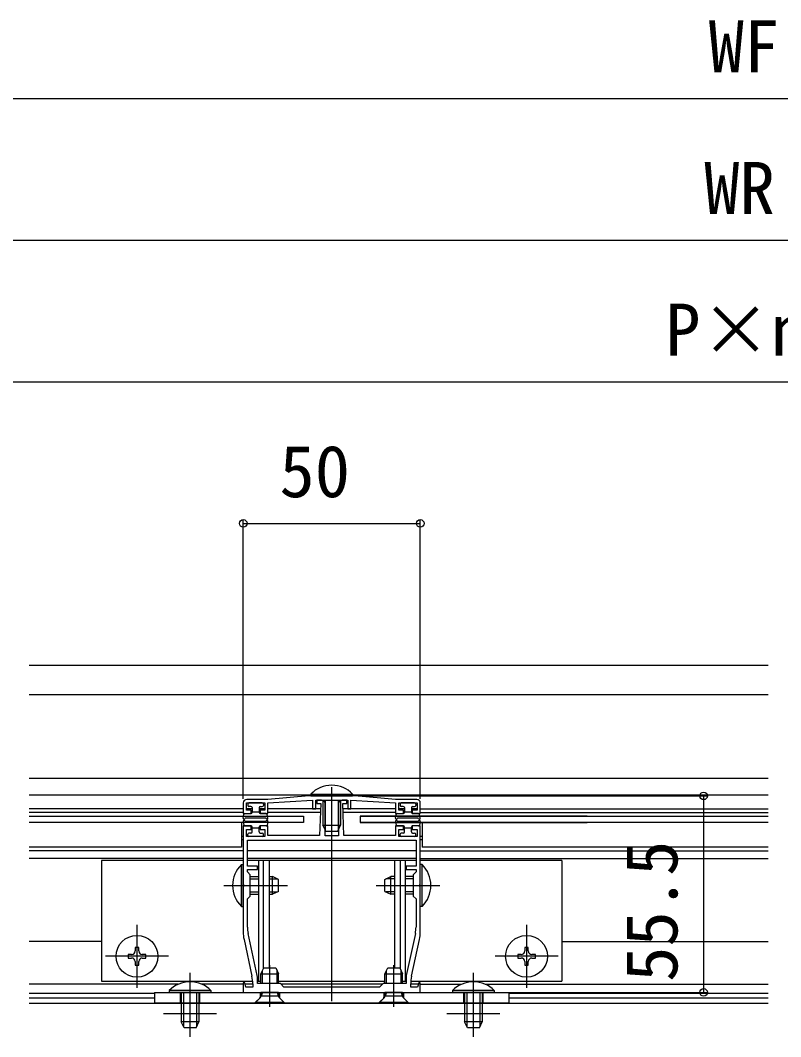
# Model space of a CAD drawing. Units: millimetres, scale not verified. Extents: x -875 to 875, y -1304 to 1296.
# Drawn here: x -375.4 to -160.7, y 645.9 to 932.9 of the extents above; entities that cross this region are included whole.
import ezdxf
from ezdxf.enums import TextEntityAlignment as Align

# ---------------------------------------------------------------- set-up
doc = ezdxf.new("R2010")
doc.units = ezdxf.units.MM
doc.header["$LTSCALE"] = 8
for name, color, linetype in [('0-2_YKK_11', 7, 'Continuous'), ('0-3_YKK_12', 2, 'Continuous'), ('0-4_YKK_13', 4, 'Continuous'), ('0-5_YKK_D', 6, 'Continuous')]:
    doc.layers.add(name, color=color, linetype=linetype)
doc.styles.add('ＭＳ ゴシック', font='')
doc.styles.get('ＭＳ ゴシック').set_extended_font_data('MS Gothic')

msp = doc.modelspace()

# ---------------------------------------------------------------- linework, layer by layer
at = {"layer": '0-2_YKK_11'}
for p, q in [((-308.545, 663.163), (-311.108, 675.03)), ((-263.892, 675.03), (-266.455, 663.163)), ((-312.275, 673.325), (-310.025, 662.912)), ((-264.975, 662.912), (-262.725, 673.325))]:
    msp.add_line(p, q, dxfattribs=at)
for points in [[(-312.5, 711.868), (-312.5, 708.868), (-310.25, 708.868), (-310.25, 709.868), (-311.6, 709.868), (-311.6, 711.868), (-306.4, 711.868), (-306.4, 709.868), (-307.75, 709.868), (-307.75, 708.868), (-305.5, 708.868), (-305.5, 711.868), (-292.9, 712.668), (-292.9, 710.168), (-292, 710.168), (-292, 712.668), (-283, 712.668), (-283, 710.168), (-282.1, 710.168), (-282.1, 712.668), (-269.5, 711.868), (-269.5, 708.868), (-267.25, 708.868), (-267.25, 709.868), (-268.6, 709.868), (-268.6, 711.868), (-263.4, 711.868), (-263.4, 709.868), (-264.75, 709.868), (-264.75, 708.868), (-262.5, 708.868), (-262.5, 711.868)], [(-290.4, 712.668), (-291.75, 712.668), (-291.75, 711.668), (-290.6, 711.668), (-290.95, 702.668), (-305.5, 702.668), (-305.5, 705.368), (-307.75, 705.368), (-307.75, 704.368), (-306.4, 704.368), (-306.4, 702.368), (-311.6, 702.368), (-311.6, 704.368), (-310.25, 704.368), (-310.25, 705.368), (-312.5, 705.368), (-312.5, 689.027), (-312.38, 688.843), (-312.38, 688.293), (-312.5, 688.11), (-312.5, 675.436)], [(-281, 713.868), (-294, 713.868), (-305.5, 712.868), (-311.5, 712.868)], [(-262.5, 675.436), (-262.5, 688.11), (-262.62, 688.293), (-262.62, 688.843), (-262.5, 689.027), (-262.5, 705.368), (-264.75, 705.368), (-264.75, 704.368), (-263.4, 704.368), (-263.4, 702.368), (-268.6, 702.368), (-268.6, 704.368), (-267.25, 704.368), (-267.25, 705.368), (-269.5, 705.368), (-269.5, 702.668), (-284.05, 702.668), (-284.4, 711.668), (-283.25, 711.668), (-283.25, 712.668), (-284.6, 712.668)], [(-263.5, 712.868), (-269.5, 712.868), (-281, 713.868)], [(-285.6, 711.668), (-285.6, 702.568), (-289.4, 702.568), (-289.4, 711.668)], [(-311.3, 701.368), (-263.7, 701.368), (-263.7, 693.968), (-266.5, 693.968), (-266.5, 693.068), (-263.7, 693.068), (-263.7, 692.368), (-264.5, 691.568), (-264.5, 685.568), (-263.7, 684.768), (-263.7, 676.825)], [(-311.3, 676.825), (-311.3, 684.768), (-310.5, 685.568), (-310.5, 691.568), (-311.3, 692.368), (-311.3, 693.068), (-308.5, 693.068), (-308.5, 693.968), (-311.3, 693.968), (-311.3, 701.368)], [(-312.5, 658.368), (-262.5, 658.368), (-262.5, 661.038), (-262.935, 661.095), (-263.263, 659.868), (-265.2, 659.868), (-265.2, 660.801)], [(-309.8, 660.801), (-309.8, 659.868), (-311.737, 659.868), (-312.065, 661.095), (-312.5, 661.038), (-312.5, 658.368)], [(-266.5, 662.741), (-266.5, 660.868), (-273, 660.868), (-274, 659.868), (-301, 659.868), (-302, 660.868), (-308.5, 660.868), (-308.5, 662.741)]]:
    msp.add_lwpolyline(points, dxfattribs=at)
for centre, radius, start, end in [((-311.5, 711.868), 1, 90.00001, 179.99999), ((-290.4, 711.668), 1, 0.00001, 89.99999), ((-284.6, 711.668), 1, 90.00001, 179.99999), ((-263.5, 711.868), 1, 0.00001, 89.99999), ((-302.5, 675.436), 10, 180, 192.18864), ((-302.8, 676.825), 8.5, 180, 192.18865), ((-272.2, 676.825), 8.5, 347.81135, 360), ((-272.5, 675.436), 10, 347.81136, 0), ((-310.5, 662.741), 2, 359.99995, 12.1886), ((-264.5, 662.741), 2, 167.8114, 180.00005), ((-319.8, 660.801), 10, 360, 12.18864), ((-255.2, 660.801), 10, 167.81136, 180)]:
    msp.add_arc(centre, radius, start, end, dxfattribs=at)
at = {"layer": '0-3_YKK_12'}
for p, q in [((-372.93, 750.8), (-164.295, 750.8)), ((-372.93, 742.457), (-164.295, 742.457)), ((-372.93, 718.868), (-164.295, 718.868)), ((-287.5, 655.868), (-287.5, 716.368)), ((-372.93, 714.168), (-293.4, 714.168)), ((-281.6, 714.168), (-164.295, 714.168)), ((-312.5, 710.168), (-372.93, 710.168)), ((-312.5, 709.168), (-372.93, 709.168)), ((-310, 710.168), (-311.6, 710.168)), ((-310, 709.168), (-310.25, 709.168)), ((-306.4, 710.168), (-308, 710.168)), ((-307.75, 709.168), (-308, 709.168)), ((-290.658, 710.168), (-305.5, 710.168)), ((-290.697, 709.168), (-305.5, 709.168)), ((-269.5, 710.168), (-284.342, 710.168)), ((-269.5, 709.168), (-284.303, 709.168)), ((-267, 710.168), (-268.6, 710.168)), ((-267, 709.168), (-267.25, 709.168)), ((-263.4, 710.168), (-265, 710.168)), ((-264.75, 709.168), (-265, 709.168)), ((-262.5, 710.168), (-164.295, 710.168)), ((-262.5, 709.168), (-164.295, 709.168)), ((-312.5, 702.368), (-313, 702.368)), ((-312.5, 701.468), (-313, 701.468)), ((-262, 702.368), (-262.5, 702.368)), ((-262, 701.468), (-262.5, 701.468)), ((-312.5, 698.368), (-372.93, 698.368)), ((-263.7, 698.368), (-311.3, 698.368)), ((-262.5, 698.368), (-164.295, 698.368)), ((-312.5, 696.168), (-372.93, 696.168)), ((-263.7, 696.168), (-311.3, 696.168)), ((-262.5, 696.168), (-164.295, 696.168)), ((-318, 688.568), (-300, 688.568)), ((-275, 688.568), (-257.003, 688.568)), ((-342.5, 677.468), (-342.5, 659.668)), ((-232.5, 677.468), (-232.5, 659.668)), ((-352.5, 672.768), (-372.93, 672.768)), ((-222.5, 672.768), (-164.295, 672.768)), ((-333.6, 668.568), (-351.4, 668.568)), ((-305, 654.292), (-305, 666.018)), ((-270, 654.292), (-270, 666.018)), ((-223.6, 668.568), (-241.4, 668.568)), ((-327.5, 645.868), (-327.5, 663.866)), ((-247.5, 645.868), (-247.5, 663.866)), ((-330.822, 660.668), (-372.93, 660.668)), ((-312.5, 660.668), (-324.178, 660.668)), ((-309.8, 660.668), (-311.951, 660.668)), ((-273.2, 660.668), (-301.8, 660.668)), ((-263.049, 660.668), (-265.2, 660.668)), ((-262.5, 660.668), (-250.822, 660.668)), ((-244.178, 660.668), (-164.295, 660.668)), ((-372.93, 658.168), (-337.5, 658.168)), ((-237.5, 658.168), (-164.295, 658.168)), ((-372.93, 656.868), (-337.5, 656.868)), ((-372.93, 655.328), (-164.295, 655.328)), ((-237.5, 656.868), (-164.295, 656.868)), ((-320, 652.328), (-335, 652.328)), ((-240, 652.328), (-255, 652.328))]:
    msp.add_line(p, q, dxfattribs=at)
at = {"layer": '0-4_YKK_13'}
for p, q in [((-372.93, 742.457), (-164.295, 742.457)), ((-372.93, 718.868), (-164.295, 718.868)), ((-307.1, 711.868), (-310.9, 711.868)), ((-293.4, 714.377), (-293.4, 713.868)), ((-293.4, 713.868), (-281.6, 713.868)), ((-289.346, 712.668), (-289.346, 704.178)), ((-285.654, 712.668), (-285.654, 704.178)), ((-285, 712.668), (-285, 705.568)), ((-264.1, 711.868), (-267.9, 711.868)), ((-312.014, 708.868), (-310.3, 708.868)), ((-311.2, 711.568), (-311.2, 711.168)), ((-310.3, 710.868), (-310.9, 710.868)), ((-310, 710.568), (-310, 709.168)), ((-310, 709.368), (-308, 709.368)), ((-308, 710.568), (-308, 709.168)), ((-307.7, 710.868), (-307.1, 710.868)), ((-305.986, 708.868), (-307.7, 708.868)), ((-306.8, 711.568), (-306.8, 711.168)), ((-269.014, 708.868), (-267.3, 708.868)), ((-268.2, 711.568), (-268.2, 711.168)), ((-267.3, 710.868), (-267.9, 710.868)), ((-267, 710.568), (-267, 709.168)), ((-267, 709.368), (-265, 709.368)), ((-265, 710.568), (-265, 709.168)), ((-264.7, 710.868), (-264.1, 710.868)), ((-262.986, 708.868), (-264.7, 708.868)), ((-263.8, 711.568), (-263.8, 711.168)), ((-372.93, 708.168), (-295.5, 708.168)), ((-295.5, 706.368), (-372.93, 706.368)), ((-313, 706.368), (-313, 699.368)), ((-312.494, 707.57), (-312.309, 708.62)), ((-312.494, 706.666), (-312.309, 705.616)), ((-312.033, 707.393), (-312.019, 707.418)), ((-312.033, 706.843), (-312.019, 706.818)), ((-306.241, 707.568), (-311.759, 707.568)), ((-306.241, 706.668), (-311.759, 706.668)), ((-305.967, 707.393), (-305.981, 707.418)), ((-305.967, 706.843), (-305.981, 706.818)), ((-305.506, 707.57), (-305.691, 708.62)), ((-305.506, 706.666), (-305.691, 705.616)), ((-295.5, 708.168), (-295.5, 706.368)), ((-279.5, 708.168), (-279.5, 706.368)), ((-279.5, 708.168), (-164.295, 708.168)), ((-279.5, 706.368), (-215.36, 706.368)), ((-164.295, 706.368), (-279.5, 706.368)), ((-269.494, 707.57), (-269.309, 708.62)), ((-269.494, 706.666), (-269.309, 705.616)), ((-269.033, 707.393), (-269.019, 707.418)), ((-269.033, 706.843), (-269.019, 706.818)), ((-263.241, 707.568), (-268.759, 707.568)), ((-263.241, 706.668), (-268.759, 706.668)), ((-262.967, 707.393), (-262.981, 707.418)), ((-262.967, 706.843), (-262.981, 706.818)), ((-262.506, 707.57), (-262.691, 708.62)), ((-262.506, 706.666), (-262.691, 705.616)), ((-262, 706.368), (-262, 699.368)), ((-164.295, 706.368), (-262, 706.368)), ((-312.014, 705.368), (-310.3, 705.368)), ((-310.3, 703.368), (-310.9, 703.368)), ((-310, 703.668), (-310, 705.068)), ((-310, 704.868), (-308, 704.868)), ((-308, 703.668), (-308, 705.068)), ((-305.986, 705.368), (-307.7, 705.368)), ((-307.7, 703.368), (-307.1, 703.368)), ((-289.2, 703.868), (-290, 705.568)), ((-289.2, 703.868), (-285.8, 703.868)), ((-285.8, 703.868), (-285, 705.568)), ((-269.014, 705.368), (-267.3, 705.368)), ((-267.3, 703.368), (-267.9, 703.368)), ((-267, 703.668), (-267, 705.068)), ((-267, 704.868), (-265, 704.868)), ((-265, 703.668), (-265, 705.068)), ((-262.986, 705.368), (-264.7, 705.368)), ((-264.7, 703.368), (-264.1, 703.368)), ((-311.2, 702.668), (-311.2, 703.068)), ((-307.1, 702.368), (-310.9, 702.368)), ((-306.8, 702.668), (-306.8, 703.068)), ((-268.2, 702.668), (-268.2, 703.068)), ((-264.1, 702.368), (-267.9, 702.368)), ((-263.8, 702.668), (-263.8, 703.068)), ((-313, 699.368), (-372.93, 699.368)), ((-164.295, 699.368), (-262, 699.368)), ((-312.5, 695.568), (-352.5, 695.568)), ((-352.5, 695.568), (-352.5, 661.568)), ((-263.7, 695.568), (-311.5, 695.568)), ((-308.2, 695.568), (-308.2, 661.568)), ((-306.86, 695.568), (-306.86, 664.978)), ((-305.2, 695.568), (-305.2, 665.318)), ((-269.8, 695.568), (-269.8, 665.318)), ((-268.14, 695.568), (-268.14, 664.978)), ((-266.8, 695.568), (-266.8, 661.568)), ((-222.5, 695.568), (-262.5, 695.568)), ((-222.5, 695.568), (-222.5, 661.568)), ((-312.5, 682.668), (-312.5, 694.468)), ((-262.5, 682.668), (-262.5, 694.468)), ((-310.5, 691.068), (-308.2, 691.068)), ((-310.5, 690.414), (-308.2, 690.414)), ((-305.2, 691.068), (-304.2, 691.068)), ((-305.2, 690.414), (-302.81, 690.414)), ((-302.5, 690.268), (-304.2, 691.068)), ((-302.5, 686.868), (-302.5, 690.268)), ((-272.5, 690.268), (-270.8, 691.068)), ((-272.5, 686.868), (-272.5, 690.268)), ((-269.8, 690.414), (-272.19, 690.414)), ((-269.8, 691.068), (-270.8, 691.068)), ((-264.5, 691.068), (-266.8, 691.068)), ((-264.5, 690.414), (-266.8, 690.414)), ((-310.5, 686.723), (-308.2, 686.723)), ((-310.5, 686.068), (-308.2, 686.068)), ((-305.2, 686.723), (-302.81, 686.723)), ((-302.5, 686.868), (-304.2, 686.068)), ((-272.5, 686.868), (-270.8, 686.068)), ((-269.8, 686.723), (-272.19, 686.723)), ((-264.5, 686.723), (-266.8, 686.723)), ((-264.5, 686.068), (-266.8, 686.068)), ((-313.009, 682.668), (-312.5, 682.668)), ((-261.991, 682.668), (-262.5, 682.668)), ((-341, 668.068), (-340, 668.068)), ((-231, 668.068), (-230, 668.068)), ((-307.5, 663.618), (-306.7, 665.318)), ((-307.5, 660.868), (-307.5, 663.618)), ((-307.5, 663.618), (-302.5, 663.618)), ((-307.067, 660.868), (-307.067, 664.538)), ((-306.7, 665.318), (-303.3, 665.318)), ((-303.3, 665.318), (-302.5, 663.618)), ((-302.933, 660.868), (-302.933, 664.538)), ((-302.5, 660.868), (-302.5, 663.618)), ((-272.5, 663.618), (-271.7, 665.318)), ((-272.5, 660.868), (-272.5, 663.618)), ((-272.5, 663.618), (-267.5, 663.618)), ((-272.067, 660.868), (-272.067, 664.538)), ((-271.7, 665.318), (-268.3, 665.318)), ((-268.3, 665.318), (-267.5, 663.618)), ((-267.933, 660.868), (-267.933, 664.538)), ((-267.5, 660.868), (-267.5, 663.618)), ((-352.5, 661.568), (-309.83, 661.568)), ((-308.5, 661.568), (-307.5, 661.568)), ((-302.5, 661.568), (-272.5, 661.568)), ((-267.5, 661.568), (-266.5, 661.568)), ((-265.17, 661.568), (-222.5, 661.568)), ((-337.5, 658.368), (-337.5, 655.368)), ((-321.6, 658.368), (-333.4, 658.368)), ((-330.25, 655.368), (-330.25, 658.368)), ((-330, 658.368), (-330, 650.068)), ((-329.346, 658.368), (-329.346, 648.678)), ((-325.654, 658.368), (-325.654, 648.678)), ((-324.75, 655.368), (-324.75, 658.368)), ((-321.6, 658.877), (-321.6, 658.368)), ((-307.75, 658.368), (-307.75, 656.993)), ((-307.5, 658.368), (-307.387, 657.918)), ((-302.5, 658.368), (-307.5, 658.368)), ((-307.067, 658.368), (-307.41, 657.354)), ((-307.406, 657.368), (-302.594, 657.368)), ((-302.933, 658.368), (-302.59, 657.354)), ((-302.5, 658.368), (-302.613, 657.918)), ((-302.25, 658.368), (-302.25, 656.993)), ((-272.75, 658.368), (-272.75, 656.993)), ((-272.5, 658.368), (-272.387, 657.918)), ((-267.5, 658.368), (-272.5, 658.368)), ((-272.067, 658.368), (-272.41, 657.354)), ((-272.406, 657.368), (-267.594, 657.368)), ((-267.933, 658.368), (-267.59, 657.354)), ((-267.5, 658.368), (-267.613, 657.918)), ((-267.25, 658.368), (-267.25, 656.993)), ((-241.6, 658.368), (-253.4, 658.368)), ((-250.25, 655.368), (-250.25, 658.368)), ((-250, 658.368), (-250, 650.068)), ((-249.346, 658.368), (-249.346, 648.678)), ((-245.654, 658.368), (-245.654, 648.678)), ((-244.75, 655.368), (-244.75, 658.368)), ((-241.6, 658.877), (-241.6, 658.368)), ((-237.5, 655.368), (-337.5, 655.368)), ((-309.25, 655.368), (-307.838, 656.78)), ((-309, 655.318), (-309, 655.618)), ((-301, 655.318), (-309, 655.318)), ((-302.35, 656.968), (-301, 655.618)), ((-300.75, 655.368), (-302.162, 656.78)), ((-301, 655.318), (-301, 655.618)), ((-274.25, 655.368), (-272.838, 656.78)), ((-274, 655.318), (-274, 655.618)), ((-266, 655.318), (-274, 655.318)), ((-267.35, 656.968), (-266, 655.618)), ((-265.75, 655.368), (-267.162, 656.78)), ((-266, 655.318), (-266, 655.618)), ((-329.2, 648.368), (-330, 650.068)), ((-325.8, 648.368), (-325, 650.068)), ((-249.2, 648.368), (-250, 650.068)), ((-245.8, 648.368), (-245, 650.068)), ((-325.8, 648.368), (-329.2, 648.368)), ((-245.8, 648.368), (-249.2, 648.368))]:
    msp.add_line(p, q, dxfattribs=at)
for points in [[(-293.4, 714.377), (-281.6, 714.377), (-281.6, 713.868)], [(-290, 712.668), (-290, 705.568), (-285, 705.568)], [(-215.36, 708.168), (-279.5, 708.168), (-279.5, 706.368)], [(-313.009, 682.668), (-313.009, 694.468), (-312.5, 694.468)], [(-261.991, 682.668), (-261.991, 694.468), (-262.5, 694.468)], [(-305.2, 686.068), (-304.2, 686.068), (-304.2, 691.068)], [(-269.8, 686.068), (-270.8, 686.068), (-270.8, 691.068)], [(-344, 669.068), (-345, 669.068), (-345, 668.068), (-344, 668.068)], [(-342, 670.068), (-342, 671.068), (-343, 671.068), (-343, 670.068)], [(-340, 668.068), (-340, 669.068), (-341, 669.068)], [(-234, 669.068), (-235, 669.068), (-235, 668.068), (-234, 668.068)], [(-232, 670.068), (-232, 671.068), (-233, 671.068), (-233, 670.068)], [(-230, 668.068), (-230, 669.068), (-231, 669.068)], [(-343, 667.068), (-343, 666.068), (-342, 666.068), (-342, 667.068)], [(-233, 667.068), (-233, 666.068), (-232, 666.068), (-232, 667.068)], [(-337.5, 658.368), (-237.5, 658.368), (-237.5, 655.368)], [(-321.6, 658.877), (-333.4, 658.877), (-333.4, 658.368)], [(-325, 658.368), (-325, 650.068), (-330, 650.068)], [(-241.6, 658.877), (-253.4, 658.877), (-253.4, 658.368)], [(-245, 658.368), (-245, 650.068), (-250, 650.068)], [(-307.65, 656.968), (-309, 655.618), (-301, 655.618)], [(-272.65, 656.968), (-274, 655.618), (-266, 655.618)]]:
    msp.add_lwpolyline(points, dxfattribs=at)
for centre in [(-342.5, 668.568), (-232.5, 668.568)]:
    msp.add_circle(centre, 5.9, dxfattribs=at)
for centre, radius, start, end in [((-287.5, 708.636), 8.232, 44.2189, 135.7811), ((-310.9, 711.568), 0.3, 90, 180), ((-307.1, 711.568), 0.3, 0, 90), ((-267.9, 711.568), 0.3, 90, 180), ((-264.1, 711.568), 0.3, 0, 90), ((-312.014, 708.568), 0.3, 90, 170), ((-310.9, 711.168), 0.3, 180, 270), ((-310.3, 710.568), 0.3, 0, 90), ((-310.3, 709.168), 0.3, 270, 0), ((-307.7, 710.568), 0.3, 90, 180), ((-307.7, 709.168), 0.3, 180, 270), ((-307.1, 711.168), 0.3, 270, 0), ((-305.986, 708.568), 0.3, 10, 90), ((-269.014, 708.568), 0.3, 90, 170), ((-267.9, 711.168), 0.3, 180, 270), ((-267.3, 710.568), 0.3, 0, 90), ((-267.3, 709.168), 0.3, 270, 0), ((-264.7, 710.568), 0.3, 90, 180), ((-264.7, 709.168), 0.3, 180, 270), ((-264.1, 711.168), 0.3, 270, 0), ((-262.986, 708.568), 0.3, 10, 90), ((-312.25, 707.518), 0.25, 167.958, 330), ((-312.25, 706.718), 0.25, 30, 192.042), ((-311.759, 707.268), 0.3, 90, 150), ((-311.759, 706.968), 0.3, 210, 270), ((-306.241, 707.268), 0.3, 30, 90), ((-306.241, 706.968), 0.3, 270, 330), ((-305.75, 707.518), 0.25, 210, 12.042), ((-305.75, 706.718), 0.25, 347.958, 150), ((-269.25, 707.518), 0.25, 167.958, 330), ((-269.25, 706.718), 0.25, 30, 192.042), ((-268.759, 707.268), 0.3, 90, 150), ((-268.759, 706.968), 0.3, 210, 270), ((-263.241, 707.268), 0.3, 30, 90), ((-263.241, 706.968), 0.3, 270, 330), ((-262.75, 707.518), 0.25, 210, 12.042), ((-262.75, 706.718), 0.25, 347.958, 150), ((-312.014, 705.668), 0.3, 190, 270), ((-310.9, 703.068), 0.3, 90, 180), ((-310.3, 705.068), 0.3, 0, 90), ((-310.3, 703.668), 0.3, 270, 0), ((-307.7, 705.068), 0.3, 90, 180), ((-307.7, 703.668), 0.3, 180, 270), ((-307.1, 703.068), 0.3, 0, 90), ((-305.986, 705.668), 0.3, 270, 350), ((-269.014, 705.668), 0.3, 190, 270), ((-267.9, 703.068), 0.3, 90, 180), ((-267.3, 705.068), 0.3, 0, 90), ((-267.3, 703.668), 0.3, 270, 0), ((-264.7, 705.068), 0.3, 90, 180), ((-264.7, 703.668), 0.3, 180, 270), ((-264.1, 703.068), 0.3, 0, 90), ((-262.986, 705.668), 0.3, 270, 350), ((-310.9, 702.668), 0.3, 180, 270), ((-307.1, 702.668), 0.3, 270, 0), ((-267.9, 702.668), 0.3, 180, 270), ((-264.1, 702.668), 0.3, 270, 0), ((-307.268, 688.568), 8.232, 134.2189, 225.7811), ((-267.732, 688.568), 8.232, 314.2189, 45.7811), ((-344, 670.068), 1, 270, 0), ((-341, 670.068), 1, 180, 270), ((-234, 670.068), 1, 270, 0), ((-231, 670.068), 1, 180, 270), ((-344, 667.068), 1, 0, 90), ((-341, 667.068), 1, 90, 180), ((-234, 667.068), 1, 0, 90), ((-231, 667.068), 1, 90, 180), ((-327.5, 653.136), 8.232, 44.2189, 135.7811), ((-247.5, 653.136), 8.232, 44.2189, 135.7811), ((-308.357, 657.675), 1, 315, 14.03624), ((-301.643, 657.675), 1, 165.96376, 225), ((-273.357, 657.675), 1, 315, 14.03624), ((-266.643, 657.675), 1, 165.96376, 225), ((-308.05, 656.993), 0.3, 315, 0), ((-301.95, 656.993), 0.3, 180, 225), ((-273.05, 656.993), 0.3, 315, 0), ((-266.95, 656.993), 0.3, 180, 225)]:
    msp.add_arc(centre, radius, start, end, dxfattribs=at)
at = {"layer": '0-5_YKK_D'}
for p, q in [((-630, 910.8), (305, 910.8)), ((-575, 870.8), (250, 870.8)), ((-537.5, 830.8), (212.5, 830.8)), ((-312.5, 713.068), (-312.5, 791.8)), ((-312.5, 790.8), (-262.5, 790.8)), ((-262.5, 713.068), (-262.5, 791.8)), ((-280.01, 713.868), (-181.5, 713.868)), ((-182.5, 713.868), (-182.5, 658.368)), ((-261.8, 658.368), (-181.5, 658.368))]:
    msp.add_line(p, q, dxfattribs=at)
for centre in [(-312.5, 790.8), (-262.5, 790.8), (-182.5, 713.868), (-182.5, 658.368)]:
    msp.add_circle(centre, 1.075, dxfattribs=at)

# ---------------------------------------------------------------- texts
at = {"layer": '0-5_YKK_D', "style": 'ＭＳ ゴシック'}
for s, p in [('WF', (-181.08, 913.8)), ('WR', (-182.33, 873.8)), ('P×n', (-193.352, 833.8)), ('50', (-302.273, 793.8))]:
    msp.add_text(s, height=14.66, dxfattribs=at).set_placement(p, align=Align.BOTTOM_LEFT)
msp.add_text('55.5', height=14.66, rotation=90, dxfattribs=at).set_placement((-185.5, 661.346), align=Align.BOTTOM_LEFT)

doc.saveas('drawing.dxf')
